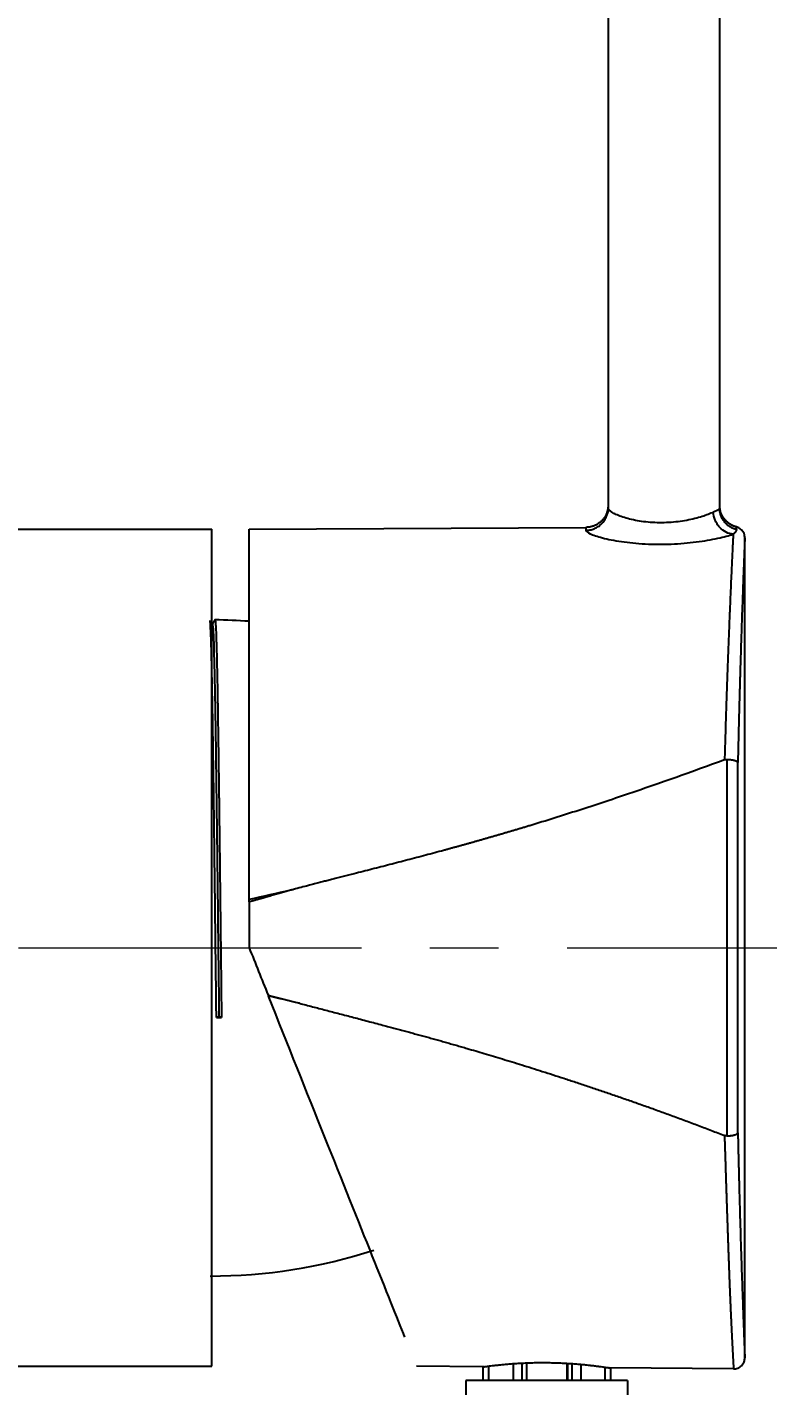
# Model space of a CAD drawing. Header units: inches. Extents: x 6332 to 6926, y -3179 to -2339.
# Drawn here: x 6466.5 to 6506.3, y -2963.1 to -2890 of the extents above; entities that cross this region are included whole.
import ezdxf

# ---------------------------------------------------------------- set-up
doc = ezdxf.new("R2010")
doc.units = ezdxf.units.IN
doc.header["$LTSCALE"] = 4.84
doc.header["$MEASUREMENT"] = 0
doc.header["$PDMODE"] = 3
doc.header["$PDSIZE"] = 0.3125
doc.linetypes.add('CENTERX2', pattern=[20.32, 12.7, -2.54, 2.54, -2.54])
doc.layers.get('0').update_dxf_attribs({"linetype": 'CONTINUOUS', "lineweight": 13})
doc.layers.get('Defpoints').update_dxf_attribs({"color": 3, "linetype": 'CONTINUOUS'})
doc.layers.add('CENTER', color=1, linetype='CENTERX2', lineweight=15)
doc.styles.get("Standard").update_dxf_attribs({"font": 'arial.ttf'})
doc.dimstyles.new('사본(2) DIMSTYLE_1', dxfattribs={"dimtxt": 7, "dimasz": 7, "dimexe": 1, "dimexo": 1, "dimgap": 3, "dimtad": 1, "dimtih": 1, "dimtoh": 1, "dimdec": 1, "dimdsep": 46, "dimtxsty": 'Standard', "dimcen": 0, "dimclrd": 3, "dimclre": 3, "dimclrt": 4, "dimadec": 1, "dimazin": 0, "dimtp": 0.3, "dimtm": 0.3, "dimtfac": 1, "dimtdec": 1, "dimtofl": 0, "dimtmove": 0, "dimatfit": 3, "dimfxl": 1, "dimtolj": 1, "dimtzin": 0, "dimarcsym": 0})

# ---------------------------------------------------------------- blocks, each defined once
blk = doc.blocks.new('*D39')
at = {"color": 3, "lineweight": -2, "transparency": 16777216}
for p, q in [((6511.062, -2939.526), (6522.637, -2939.526)), ((6521.637, -2946.526), (6521.637, -2963.202)), ((6521.637, -2993.026), (6521.637, -2976.35)), ((6456.412, -3000.026), (6522.637, -3000.026))]:
    blk.add_line(p, q, dxfattribs=at)
at = {"color": 3, "transparency": 16777216}
for points in [[(6520.47, -2946.526), (6522.804, -2946.526), (6521.637, -2939.526)], [(6520.47, -2993.026), (6522.804, -2993.026), (6521.637, -3000.026)]]:
    blk.add_solid(points, dxfattribs=at)
at = {"layer": 'Defpoints', "color": 0, "transparency": 16777216}
for p in [(6510.062, -2939.526), (6455.412, -3000.026), (6521.637, -3000.026)]:
    blk.add_point(p, dxfattribs=at)
at = {"color": 4, "transparency": 16777216, "insert": (6521.637, -2969.776), "char_height": 7, "attachment_point": 5}
blk.add_mtext('\\A1;60.5', dxfattribs=at)

msp = doc.modelspace()

# ---------------------------------------------------------------- linework, layer by layer
at = {"lineweight": -3}
for p, q in [((6497.712, -2847.376), (6497.712, -2915.888)), ((6503.712, -2915.888), (6503.712, -2847.376)), ((6497.712, -2915.729), (6497.712, -2915.724)), ((6478.412, -2917.026), (6496.519, -2916.924)), ((6496.519, -2916.924), (6496.519, -2916.926)), ((6504.612, -2916.901), (6504.612, -2916.899)), ((6458.412, -2917.026), (6476.412, -2917.026)), ((6476.412, -2962.026), (6476.412, -2917.026)), ((6505.062, -2961.578), (6505.062, -2917.477)), ((6476.572, -2921.881), (6476.576, -2921.878)), ((6504.687, -2949.47), (6504.687, -2929.565)), ((6458.412, -2962.026), (6476.412, -2962.026)), ((6490.972, -2962.057), (6487.412, -2962.026)), ((6490.972, -2962.011), (6490.972, -2962.798)), ((6491.273, -2962.022), (6491.273, -2962.798)), ((6492.599, -2961.886), (6492.599, -2962.798)), ((6493.09, -2962.798), (6493.09, -2961.862)), ((6493.331, -2961.851), (6493.331, -2962.798)), ((6495.492, -2961.872), (6495.492, -2962.798)), ((6495.501, -2961.873), (6495.501, -2962.798)), ((6495.523, -2961.874), (6495.523, -2962.798)), ((6495.531, -2961.874), (6495.531, -2962.798)), ((6495.771, -2962.798), (6495.771, -2961.887)), ((6496.261, -2962.798), (6496.261, -2961.928)), ((6497.554, -2962.798), (6497.554, -2962.077)), ((6504.457, -2962.172), (6497.812, -2962.115)), ((6497.852, -2962.798), (6497.852, -2962.115)), ((6498.762, -2962.798), (6490.062, -2962.798)), ((6490.062, -2962.798), (6490.062, -2963.798)), ((6498.762, -2962.798), (6498.762, -2963.798))]:
    msp.add_line(p, q, dxfattribs=at)
at = {"lineweight": -3, "extrusion": (0, 0, -1)}
msp.add_arc((-6476.312, -2950.234), 28.357, 90.53476, 94.24701, dxfattribs=at)
at = {"lineweight": -3}
msp.add_arc((6476.312, -2928.819), 28.357, 270, 288.07897, dxfattribs=at)
for centre, major_axis, ratio, start_param, end_param in [((6439.849, -3115.095), (-172.796, 43.585), 0.99574, 4.724715, 4.734316), ((6476.312, -2937.256), (-28.357, 0), 0.212007, 1.582827, 1.592527)]:
    msp.add_ellipse(centre, major_axis=major_axis, ratio=ratio, start_param=start_param, end_param=end_param, dxfattribs=at)
for points, knots in [([(6496.52, -2917.08), (6496.59, -2917.08), (6496.663, -2917.073), (6496.811, -2917.045), (6496.886, -2917.024), (6497.033, -2916.965), (6497.105, -2916.928), (6497.241, -2916.838), (6497.305, -2916.786), (6497.421, -2916.67), (6497.473, -2916.606), (6497.562, -2916.47), (6497.599, -2916.398), (6497.651, -2916.267), (6497.669, -2916.208), (6497.683, -2916.15)], [0, 0, 0, 0, 0.147159, 0.147159, 0.294318, 0.294318, 0.441477, 0.441477, 0.588636, 0.588636, 0.735795, 0.735795, 0.882954, 0.882954, 1, 1, 1, 1]), ([(6497.683, -2916.15), (6497.686, -2916.134), (6497.689, -2916.119), (6497.705, -2916.031), (6497.712, -2915.958), (6497.712, -2915.888)], [0, 0, 0, 0, 0.169865, 0.169865, 1, 1, 1, 1]), ([(6503.363, -2916.107), (6503.208, -2916.183), (6502.904, -2916.304), (6502.386, -2916.45), (6501.948, -2916.547), (6501.473, -2916.62), (6500.978, -2916.665), (6500.476, -2916.679), (6499.978, -2916.66), (6499.502, -2916.606), (6499.064, -2916.526), (6498.672, -2916.427), (6498.333, -2916.313), (6498.061, -2916.195), (6497.857, -2916.078), (6497.774, -2916.005), (6497.747, -2915.97)], [0, 0, 0, 0, 0.132646, 0.198969, 0.265292, 0.331614, 0.397937, 0.46426, 0.530583, 0.596906, 0.663229, 0.729552, 0.795875, 0.862197, 0.92852, 1, 1, 1, 1]), ([(6503.707, -2915.913), (6503.706, -2915.915), (6503.704, -2915.919), (6503.7, -2915.926), (6503.695, -2915.933), (6503.687, -2915.942), (6503.676, -2915.952), (6503.66, -2915.964), (6503.641, -2915.976), (6503.612, -2915.992), (6503.576, -2916.01), (6503.536, -2916.028), (6503.508, -2916.041), (6503.482, -2916.053), (6503.458, -2916.064), (6503.435, -2916.075), (6503.414, -2916.084), (6503.395, -2916.093), (6503.378, -2916.101), (6503.368, -2916.105), (6503.363, -2916.107)], [0, 0, 0, 0, 0.033289, 0.07198, 0.113699, 0.158441, 0.226819, 0.297544, 0.370626, 0.446085, 0.592646, 0.671353, 0.729757, 0.783221, 0.831746, 0.875328, 0.913958, 0.947623, 0.976309, 1, 1, 1, 1]), ([(6504.438, -2917.289), (6504.317, -2917.279), (6504.187, -2917.245), (6503.935, -2917.12), (6503.813, -2917.028), (6503.657, -2916.858), (6503.61, -2916.796), (6503.528, -2916.665), (6503.422, -2916.458), (6503.373, -2916.242), (6503.363, -2916.107)], [0, 0, 0, 0, 0.25, 0.25, 0.5, 0.5, 0.625, 0.625, 0.75, 1, 1, 1, 1]), ([(6503.712, -2915.888), (6503.712, -2915.889), (6503.712, -2915.892), (6503.711, -2915.896), (6503.71, -2915.901), (6503.709, -2915.906), (6503.708, -2915.91), (6503.707, -2915.912), (6503.707, -2915.913)], [0, 0, 0, 0, 0.151045, 0.324872, 0.521424, 0.740642, 0.982468, 1, 1, 1, 1]), ([(6504.62, -2916.903), (6504.542, -2916.882), (6504.393, -2916.83), (6504.195, -2916.712), (6504.038, -2916.576), (6503.865, -2916.372), (6503.765, -2916.161), (6503.719, -2916.08), (6503.726, -2916.073)], [0, 0, 0, 0, 0.076574, 0.158497, 0.251266, 0.359397, 0.633864, 1, 1, 1, 1]), ([(6504.44, -2916.84), (6504.377, -2916.811), (6504.255, -2916.748), (6504.043, -2916.584), (6503.864, -2916.361), (6503.764, -2916.158), (6503.724, -2916.084), (6503.726, -2916.073)], [0, 0, 0, 0, 0.071393, 0.153869, 0.362388, 0.641807, 1, 1, 1, 1]), ([(6504.608, -2917.043), (6504.549, -2917.027), (6504.489, -2917.007), (6504.372, -2916.956), (6504.314, -2916.925), (6504.203, -2916.853), (6504.15, -2916.812), (6504.05, -2916.721), (6504.004, -2916.671), (6503.92, -2916.564), (6503.883, -2916.506), (6503.82, -2916.387), (6503.793, -2916.326), (6503.752, -2916.2), (6503.736, -2916.137), (6503.726, -2916.074), (6503.726, -2916.074), (6503.726, -2916.074)], [0, 0, 0, 0, 0.142839, 0.142839, 0.285679, 0.285679, 0.428518, 0.428518, 0.571357, 0.571357, 0.714196, 0.714196, 0.857036, 0.857036, 0.999875, 0.999875, 1, 1, 1, 1]), ([(6505.062, -2917.479), (6505.062, -2917.408), (6505.036, -2917.255), (6504.897, -2917.041), (6504.732, -2916.936), (6504.634, -2916.904), (6504.612, -2916.899)], [0, 0, 0, 0, 0.302913, 0.605825, 0.908738, 1, 1, 1, 1]), ([(6496.52, -2917.08), (6496.52, -2917.132), (6496.599, -2917.195), (6496.825, -2917.3), (6496.919, -2917.336), (6497.139, -2917.41), (6497.394, -2917.485), (6497.87, -2917.593), (6498.421, -2917.688), (6499.036, -2917.764), (6499.703, -2917.816), (6500.401, -2917.834), (6501.105, -2917.821), (6501.798, -2917.778), (6502.463, -2917.708), (6503.075, -2917.616), (6503.798, -2917.476), (6504.223, -2917.361), (6504.438, -2917.289)], [0, 0, 0, 0, 0.125, 0.125, 0.1875, 0.1875, 0.25, 0.3125, 0.375, 0.4375, 0.5, 0.5625, 0.625, 0.6875, 0.75, 0.8125, 0.875, 1, 1, 1, 1]), ([(6504.438, -2917.29), (6504.434, -2917.371), (6504.428, -2917.511), (6504.42, -2917.676), (6504.414, -2917.792), (6504.399, -2918.097), (6504.381, -2918.473), (6504.357, -2918.993), (6504.348, -2919.177), (6504.33, -2919.57), (6504.321, -2919.779), (6504.301, -2920.218), (6504.291, -2920.449), (6504.276, -2920.81), (6504.271, -2920.933), (6504.26, -2921.183), (6504.254, -2921.311), (6504.238, -2921.702), (6504.227, -2921.971), (6504.204, -2922.53), (6504.193, -2922.819), (6504.17, -2923.416), (6504.158, -2923.724), (6504.14, -2924.201), (6504.134, -2924.362), (6504.122, -2924.69), (6504.116, -2924.856), (6504.098, -2925.361), (6504.086, -2925.707), (6504.068, -2926.237), (6504.062, -2926.415), (6504.05, -2926.776), (6504.044, -2926.958), (6504.028, -2927.508), (6504.017, -2927.882), (6503.995, -2928.641), (6503.984, -2929.027), (6503.97, -2929.417)], [0, 0, 0, 0, 0.0625, 0.09375, 0.09375, 0.125, 0.25, 0.25, 0.3125, 0.3125, 0.375, 0.375, 0.4375, 0.4375, 0.46875, 0.46875, 0.5, 0.5, 0.5625, 0.5625, 0.625, 0.625, 0.6875, 0.6875, 0.71875, 0.71875, 0.75, 0.75, 0.8125, 0.8125, 0.84375, 0.84375, 0.875, 0.875, 0.9375, 0.9375, 1, 1, 1, 1]), ([(6504.608, -2917.044), (6504.608, -2917.046), (6504.607, -2917.049), (6504.607, -2917.055), (6504.606, -2917.06), (6504.605, -2917.066), (6504.604, -2917.071), (6504.603, -2917.077), (6504.602, -2917.082), (6504.6, -2917.088), (6504.598, -2917.093), (6504.596, -2917.099), (6504.594, -2917.105), (6504.591, -2917.11), (6504.588, -2917.116), (6504.585, -2917.122), (6504.582, -2917.128), (6504.579, -2917.133), (6504.575, -2917.139), (6504.571, -2917.145), (6504.567, -2917.151), (6504.563, -2917.157), (6504.559, -2917.163), (6504.554, -2917.169), (6504.549, -2917.175), (6504.544, -2917.181), (6504.539, -2917.187), (6504.534, -2917.193), (6504.528, -2917.2), (6504.522, -2917.206), (6504.516, -2917.213), (6504.51, -2917.219), (6504.504, -2917.226), (6504.497, -2917.233), (6504.491, -2917.239), (6504.484, -2917.246), (6504.476, -2917.253), (6504.469, -2917.26), (6504.462, -2917.268), (6504.454, -2917.275), (6504.446, -2917.282), (6504.441, -2917.287), (6504.438, -2917.29)], [0, 0, 0, 0, 0.026967, 0.053828, 0.080583, 0.107233, 0.133777, 0.160218, 0.186554, 0.212787, 0.238916, 0.264942, 0.290866, 0.316688, 0.342408, 0.368027, 0.393545, 0.418963, 0.444282, 0.469501, 0.494621, 0.519643, 0.544567, 0.569393, 0.594122, 0.618755, 0.643291, 0.667732, 0.692077, 0.716326, 0.740481, 0.764542, 0.788508, 0.812381, 0.836159, 0.859844, 0.883436, 0.906935, 0.930341, 0.953653, 0.976873, 1, 1, 1, 1]), ([(6505.062, -2917.479), (6505.062, -2917.48), (6505.062, -2917.48), (6505.062, -2917.48), (6505.062, -2917.481), (6505.062, -2917.482), (6505.062, -2917.483), (6505.062, -2917.484), (6505.061, -2917.486), (6505.061, -2917.487), (6505.061, -2917.489), (6505.061, -2917.492), (6505.061, -2917.494), (6505.061, -2917.497), (6505.061, -2917.5), (6505.061, -2917.503), (6505.061, -2917.506), (6505.061, -2917.51), (6505.06, -2917.514), (6505.06, -2917.518), (6505.06, -2917.522), (6505.06, -2917.526), (6505.06, -2917.531), (6505.059, -2917.536), (6505.059, -2917.541), (6505.059, -2917.547), (6505.059, -2917.552), (6505.059, -2917.558), (6505.058, -2917.564), (6505.058, -2917.57), (6505.058, -2917.577), (6505.057, -2917.584), (6505.057, -2917.591), (6505.057, -2917.598), (6505.057, -2917.605), (6505.056, -2917.613), (6505.056, -2917.621), (6505.056, -2917.629), (6505.055, -2917.637), (6505.055, -2917.645), (6505.055, -2917.654), (6505.054, -2917.663), (6505.054, -2917.672), (6505.053, -2917.682), (6505.053, -2917.691), (6505.053, -2917.701), (6505.052, -2917.711), (6505.052, -2917.722), (6505.051, -2917.732), (6505.051, -2917.743), (6505.051, -2917.754), (6505.05, -2917.765), (6505.05, -2917.777), (6505.049, -2917.788), (6505.049, -2917.8), (6505.048, -2917.812), (6505.048, -2917.825), (6505.047, -2917.837), (6505.047, -2917.85), (6505.046, -2917.863), (6505.046, -2917.876), (6505.045, -2917.89), (6505.045, -2917.903), (6505.044, -2917.917), (6505.043, -2917.931), (6505.043, -2917.946), (6505.042, -2917.96), (6505.042, -2917.975), (6505.041, -2917.99), (6505.04, -2918.005), (6505.04, -2918.021), (6505.039, -2918.037), (6505.039, -2918.052), (6505.038, -2918.069), (6505.037, -2918.085), (6505.037, -2918.102), (6505.036, -2918.118), (6505.035, -2918.135), (6505.035, -2918.153), (6505.034, -2918.17), (6505.033, -2918.188), (6505.032, -2918.206), (6505.032, -2918.224), (6505.031, -2918.242), (6505.03, -2918.261), (6505.03, -2918.28), (6505.026, -2918.36), (6505.02, -2918.511), (6505.011, -2918.751), (6505.001, -2919.016), (6504.99, -2919.306), (6504.978, -2919.62), (6504.966, -2919.957), (6504.953, -2920.319), (6504.939, -2920.704), (6504.924, -2921.111), (6504.91, -2921.54), (6504.894, -2921.99), (6504.879, -2922.46), (6504.863, -2922.951), (6504.847, -2923.462), (6504.831, -2923.992), (6504.819, -2924.395), (6504.811, -2924.657), (6504.808, -2924.77), (6504.804, -2924.883), (6504.801, -2924.998), (6504.798, -2925.112), (6504.795, -2925.228), (6504.791, -2925.344), (6504.788, -2925.461), (6504.785, -2925.579), (6504.782, -2925.697), (6504.778, -2925.816), (6504.775, -2925.936), (6504.772, -2926.056), (6504.769, -2926.177), (6504.765, -2926.299), (6504.762, -2926.421), (6504.759, -2926.544), (6504.756, -2926.668), (6504.752, -2926.793), (6504.749, -2926.918), (6504.746, -2927.044), (6504.743, -2927.17), (6504.74, -2927.297), (6504.736, -2927.425), (6504.733, -2927.554), (6504.73, -2927.683), (6504.727, -2927.813), (6504.724, -2927.944), (6504.721, -2928.075), (6504.718, -2928.207), (6504.715, -2928.34), (6504.711, -2928.473), (6504.708, -2928.607), (6504.705, -2928.742), (6504.702, -2928.878), (6504.699, -2929.014), (6504.696, -2929.151), (6504.693, -2929.288), (6504.69, -2929.426), (6504.688, -2929.519), (6504.687, -2929.565)], [0, 0, 0, 0, 0.002988, 0.005974, 0.008959, 0.011943, 0.014925, 0.017905, 0.020884, 0.023861, 0.026837, 0.029812, 0.032785, 0.035757, 0.038728, 0.041697, 0.044666, 0.047633, 0.050598, 0.053563, 0.056526, 0.059488, 0.06245, 0.06541, 0.068369, 0.071327, 0.074284, 0.07724, 0.080195, 0.083149, 0.086102, 0.089054, 0.092006, 0.094957, 0.097907, 0.100856, 0.103804, 0.106752, 0.109699, 0.112645, 0.115591, 0.118536, 0.12148, 0.124424, 0.127368, 0.130311, 0.133253, 0.136195, 0.139137, 0.142078, 0.145019, 0.147959, 0.150899, 0.153839, 0.156778, 0.159718, 0.162657, 0.165595, 0.168534, 0.171473, 0.174411, 0.177349, 0.180288, 0.183226, 0.186164, 0.189102, 0.192041, 0.194979, 0.197917, 0.200856, 0.203795, 0.206734, 0.209673, 0.212612, 0.215552, 0.218491, 0.221432, 0.224372, 0.227313, 0.230254, 0.233196, 0.236138, 0.23908, 0.242023, 0.244967, 0.247911, 0.250855, 0.282114, 0.313336, 0.344554, 0.375797, 0.407096, 0.438393, 0.469719, 0.501106, 0.532477, 0.563774, 0.595031, 0.626277, 0.657419, 0.688533, 0.719652, 0.750806, 0.75703, 0.763252, 0.769471, 0.775688, 0.781902, 0.788115, 0.794326, 0.800535, 0.806744, 0.812951, 0.819158, 0.825364, 0.83157, 0.837777, 0.843983, 0.850191, 0.856399, 0.862608, 0.868819, 0.875031, 0.881245, 0.887461, 0.89368, 0.899901, 0.906125, 0.912352, 0.918583, 0.924817, 0.931055, 0.937297, 0.943544, 0.949795, 0.956051, 0.962312, 0.968579, 0.974851, 0.981129, 0.987413, 0.993703, 1, 1, 1, 1]), ([(6476.653, -2943.268), (6476.646, -2942.654), (6476.639, -2942.033), (6476.624, -2940.783), (6476.617, -2940.155), (6476.603, -2938.898), (6476.596, -2938.27), (6476.582, -2937.02), (6476.575, -2936.399), (6476.56, -2935.171), (6476.553, -2934.564), (6476.539, -2933.371), (6476.532, -2932.786), (6476.518, -2931.642), (6476.511, -2931.084), (6476.496, -2930.002), (6476.489, -2929.478), (6476.475, -2928.471), (6476.468, -2927.987), (6476.454, -2927.066), (6476.447, -2926.628), (6476.432, -2925.802), (6476.425, -2925.415), (6476.411, -2924.696), (6476.404, -2924.363), (6476.39, -2923.758), (6476.383, -2923.484), (6476.368, -2923), (6476.361, -2922.788), (6476.347, -2922.43), (6476.34, -2922.283), (6476.326, -2922.055), (6476.319, -2921.974), (6476.312, -2921.927)], [0, 0, 0, 0, 0.0625, 0.0625, 0.125, 0.125, 0.1875, 0.1875, 0.25, 0.25, 0.3125, 0.3125, 0.375, 0.375, 0.4375, 0.4375, 0.5, 0.5, 0.5625, 0.5625, 0.625, 0.625, 0.6875, 0.6875, 0.75, 0.75, 0.8125, 0.8125, 0.875, 0.875, 0.9375, 0.9375, 1, 1, 1, 1]), ([(6476.576, -2921.878), (6476.584, -2921.878), (6476.591, -2921.915), (6476.6, -2922.007), (6476.602, -2922.028), (6476.606, -2922.075), (6476.608, -2922.1), (6476.613, -2922.183), (6476.617, -2922.247), (6476.628, -2922.466), (6476.636, -2922.647), (6476.646, -2922.971), (6476.65, -2923.088), (6476.655, -2923.277), (6476.657, -2923.342), (6476.66, -2923.443), (6476.661, -2923.477), (6476.663, -2923.547), (6476.664, -2923.582), (6476.672, -2923.903), (6476.679, -2924.22), (6476.694, -2924.912), (6476.702, -2925.288), (6476.712, -2925.898), (6476.716, -2926.108), (6476.722, -2926.436), (6476.723, -2926.547), (6476.726, -2926.717), (6476.727, -2926.774), (6476.729, -2926.889), (6476.733, -2927.177), (6476.738, -2927.475), (6476.745, -2927.962), (6476.749, -2928.211), (6476.76, -2928.974), (6476.767, -2929.504), (6476.778, -2930.332), (6476.782, -2930.613), (6476.787, -2931.044), (6476.789, -2931.188), (6476.792, -2931.408), (6476.793, -2931.481), (6476.795, -2931.629), (6476.799, -2931.999), (6476.804, -2932.373), (6476.811, -2932.977), (6476.815, -2933.282), (6476.826, -2934.204), (6476.833, -2934.829), (6476.844, -2935.784), (6476.848, -2936.105), (6476.853, -2936.59), (6476.856, -2936.834), (6476.859, -2937.079), (6476.861, -2937.243), (6476.861, -2937.325), (6476.866, -2937.735), (6476.87, -2938.062), (6476.877, -2938.716), (6476.881, -2939.043), (6476.892, -2940.022), (6476.899, -2940.673), (6476.914, -2941.972), (6476.921, -2942.62), (6476.928, -2943.267)], [0, 0, 0, 0, 0.0625, 0.0625, 0.078125, 0.078125, 0.09375, 0.09375, 0.125, 0.125, 0.1875, 0.1875, 0.21875, 0.21875, 0.234375, 0.234375, 0.242187, 0.242187, 0.25, 0.25, 0.3125, 0.3125, 0.375, 0.375, 0.40625, 0.40625, 0.421875, 0.421875, 0.429687, 0.429687, 0.4375, 0.46875, 0.46875, 0.5, 0.5, 0.5625, 0.5625, 0.59375, 0.59375, 0.609375, 0.609375, 0.617187, 0.617187, 0.625, 0.65625, 0.65625, 0.6875, 0.6875, 0.75, 0.75, 0.78125, 0.78125, 0.796875, 0.804688, 0.804688, 0.8125, 0.8125, 0.84375, 0.84375, 0.875, 0.875, 0.9375, 0.9375, 1, 1, 1, 1]), ([(6476.44, -2922.123), (6476.448, -2922.135), (6476.479, -2922.336), (6476.532, -2923.766), (6476.601, -2927.481), (6476.67, -2932.625), (6476.733, -2938.131), (6476.774, -2941.706), (6476.792, -2943.217)], [0, 0, 0, 0, 0.064506, 0.260659, 0.456811, 0.652964, 0.849116, 1, 1, 1, 1]), ([(6504.088, -2929.396), (6504.092, -2929.396), (6504.1, -2929.396), (6504.112, -2929.396), (6504.124, -2929.397), (6504.136, -2929.397), (6504.149, -2929.397), (6504.161, -2929.398), (6504.173, -2929.398), (6504.186, -2929.399), (6504.198, -2929.4), (6504.211, -2929.401), (6504.223, -2929.401), (6504.235, -2929.402), (6504.248, -2929.403), (6504.26, -2929.405), (6504.273, -2929.406), (6504.285, -2929.407), (6504.297, -2929.409), (6504.31, -2929.41), (6504.322, -2929.412), (6504.334, -2929.413), (6504.346, -2929.415), (6504.358, -2929.417), (6504.37, -2929.419), (6504.382, -2929.421), (6504.393, -2929.423), (6504.405, -2929.425), (6504.416, -2929.427), (6504.427, -2929.429), (6504.438, -2929.431), (6504.449, -2929.434), (6504.46, -2929.436), (6504.47, -2929.439), (6504.48, -2929.441), (6504.49, -2929.444), (6504.5, -2929.447), (6504.511, -2929.449), (6504.521, -2929.453), (6504.532, -2929.456), (6504.543, -2929.46), (6504.554, -2929.463), (6504.565, -2929.467), (6504.576, -2929.472), (6504.587, -2929.476), (6504.597, -2929.481), (6504.607, -2929.486), (6504.617, -2929.491), (6504.627, -2929.497), (6504.636, -2929.502), (6504.644, -2929.508), (6504.652, -2929.514), (6504.659, -2929.52), (6504.666, -2929.526), (6504.671, -2929.533), (6504.676, -2929.539), (6504.681, -2929.546), (6504.684, -2929.552), (6504.686, -2929.559), (6504.687, -2929.563), (6504.687, -2929.565)], [0, 0, 0, 0, 0.012772, 0.025629, 0.03857, 0.051593, 0.064699, 0.077886, 0.091156, 0.104507, 0.117941, 0.131459, 0.145061, 0.158746, 0.172509, 0.186348, 0.200257, 0.214233, 0.228272, 0.242369, 0.256521, 0.270724, 0.284974, 0.299267, 0.3136, 0.327969, 0.342371, 0.356803, 0.371262, 0.385745, 0.40025, 0.414775, 0.429318, 0.443878, 0.458452, 0.47304, 0.487639, 0.503597, 0.520249, 0.537587, 0.555603, 0.574286, 0.593623, 0.613597, 0.634191, 0.655382, 0.677147, 0.699457, 0.722282, 0.745588, 0.769356, 0.793569, 0.818206, 0.843246, 0.868659, 0.894414, 0.920472, 0.946791, 0.973319, 1, 1, 1, 1]), ([(6503.97, -2929.417), (6502.242, -2930.06), (6500.505, -2930.678), (6497.887, -2931.565), (6497.012, -2931.855), (6495.257, -2932.419), (6494.378, -2932.695), (6493.495, -2932.963)], [0, 0, 0, 0, 0.5, 0.5, 0.75, 0.75, 1, 1, 1, 1]), ([(6493.495, -2932.963), (6493.432, -2932.982), (6493.306, -2933.021), (6493.117, -2933.078), (6492.929, -2933.134), (6492.742, -2933.19), (6492.556, -2933.245), (6492.371, -2933.3), (6492.186, -2933.354), (6492.003, -2933.408), (6491.821, -2933.461), (6491.64, -2933.514), (6491.459, -2933.566), (6491.28, -2933.618), (6491.102, -2933.669), (6490.924, -2933.72), (6490.748, -2933.77), (6490.573, -2933.819), (6490.398, -2933.869), (6490.225, -2933.917), (6490.052, -2933.966), (6489.88, -2934.014), (6489.71, -2934.061), (6489.54, -2934.108), (6489.371, -2934.154), (6489.204, -2934.2), (6489.037, -2934.246), (6488.604, -2934.364), (6487.905, -2934.551), (6486.94, -2934.806), (6485.978, -2935.055), (6485.018, -2935.301), (6484.379, -2935.464), (6484.06, -2935.545)], [0, 0, 0, 0, 0.020289, 0.040466, 0.060532, 0.080487, 0.10033, 0.120063, 0.139686, 0.159198, 0.178601, 0.197893, 0.217076, 0.23615, 0.255114, 0.27397, 0.292716, 0.311354, 0.329884, 0.348306, 0.366619, 0.384825, 0.402923, 0.420914, 0.438798, 0.456574, 0.474244, 0.491806, 0.594173, 0.696139, 0.797743, 0.899018, 1, 1, 1, 1]), ([(6484.06, -2935.545), (6483.957, -2935.571), (6483.757, -2935.622), (6483.464, -2935.697), (6483.182, -2935.769), (6482.913, -2935.838), (6482.657, -2935.904), (6482.399, -2935.97), (6482.138, -2936.038), (6481.867, -2936.108), (6481.556, -2936.189), (6481.198, -2936.283), (6480.931, -2936.355), (6480.796, -2936.392)], [0, 0, 0, 0, 0.093731, 0.183676, 0.269832, 0.352195, 0.430762, 0.505528, 0.588381, 0.671253, 0.754148, 0.874965, 1, 1, 1, 1]), ([(6480.635, -2936.431), (6480.596, -2936.442), (6480.518, -2936.463), (6480.399, -2936.497), (6480.276, -2936.531), (6480.149, -2936.567), (6480.019, -2936.604), (6479.886, -2936.643), (6479.749, -2936.682), (6479.608, -2936.723), (6479.47, -2936.763), (6479.339, -2936.802), (6479.218, -2936.837), (6479.104, -2936.87), (6478.998, -2936.9), (6478.899, -2936.928), (6478.808, -2936.954), (6478.724, -2936.977), (6478.648, -2936.998), (6478.579, -2937.017), (6478.518, -2937.033), (6478.464, -2937.046), (6478.431, -2937.055), (6478.415, -2937.058)], [0, 0, 0, 0, 0.052124, 0.105868, 0.161231, 0.218215, 0.276818, 0.337041, 0.398884, 0.462347, 0.52743, 0.585531, 0.640228, 0.691521, 0.73941, 0.783895, 0.824977, 0.862656, 0.89693, 0.927802, 0.95527, 0.979336, 1, 1, 1, 1]), ([(6486.785, -2960.459), (6486.375, -2959.435), (6485.171, -2956.424), (6482.545, -2949.86), (6480.493, -2944.731), (6479.449, -2942.121)], [0, 0, 0, 0, 0.333339, 0.666678, 1, 1, 1, 1]), ([(6481.115, -2942.51), (6481.23, -2942.541), (6481.463, -2942.601), (6481.814, -2942.693), (6482.17, -2942.786), (6482.531, -2942.879), (6482.897, -2942.975), (6483.268, -2943.071), (6483.643, -2943.169), (6484.023, -2943.269), (6484.408, -2943.37), (6484.798, -2943.473), (6485.193, -2943.578), (6485.458, -2943.649), (6485.591, -2943.684)], [0, 0, 0, 0, 0.077366, 0.155805, 0.23532, 0.315915, 0.397592, 0.480357, 0.564212, 0.649162, 0.735212, 0.822365, 0.910626, 1, 1, 1, 1]), ([(6485.591, -2943.684), (6485.681, -2943.708), (6485.861, -2943.756), (6486.132, -2943.828), (6486.405, -2943.901), (6486.681, -2943.975), (6486.958, -2944.049), (6487.237, -2944.125), (6487.518, -2944.201), (6487.801, -2944.279), (6488.085, -2944.357), (6488.372, -2944.437), (6488.661, -2944.517), (6488.951, -2944.599), (6489.244, -2944.682), (6489.538, -2944.766), (6489.835, -2944.851), (6490.34, -2944.997), (6491.073, -2945.213), (6492.054, -2945.508), (6493.095, -2945.829), (6494.196, -2946.175), (6495.053, -2946.451), (6495.649, -2946.646), (6495.964, -2946.75), (6496.28, -2946.855), (6496.598, -2946.96), (6496.918, -2947.068), (6497.238, -2947.176), (6497.561, -2947.285), (6497.884, -2947.396), (6498.21, -2947.508), (6498.537, -2947.621), (6498.865, -2947.735), (6499.194, -2947.851), (6499.526, -2947.968), (6499.858, -2948.086), (6500.192, -2948.206), (6500.528, -2948.327), (6500.865, -2948.449), (6501.204, -2948.573), (6501.544, -2948.698), (6501.885, -2948.825), (6502.228, -2948.953), (6502.573, -2949.083), (6502.919, -2949.214), (6503.266, -2949.347), (6503.615, -2949.481), (6503.848, -2949.572), (6503.965, -2949.617)], [0, 0, 0, 0, 0.014424, 0.028955, 0.043594, 0.058341, 0.073195, 0.088159, 0.103231, 0.118413, 0.133705, 0.149107, 0.164619, 0.180242, 0.195977, 0.211824, 0.227784, 0.243856, 0.293519, 0.346524, 0.402886, 0.462621, 0.525749, 0.542815, 0.559972, 0.57722, 0.594561, 0.611993, 0.629518, 0.647136, 0.664847, 0.682651, 0.700549, 0.718541, 0.736628, 0.75481, 0.773087, 0.79146, 0.809929, 0.828495, 0.847157, 0.865917, 0.884775, 0.903731, 0.922786, 0.941939, 0.961193, 0.980546, 1, 1, 1, 1]), ([(6504.088, -2949.639), (6504.067, -2949.64), (6504.046, -2949.638), (6504.005, -2949.63), (6503.985, -2949.624), (6503.965, -2949.617)], [0, 0, 0, 0, 0.5, 0.5, 1, 1, 1, 1]), ([(6503.965, -2949.617), (6503.966, -2949.642), (6503.968, -2949.692), (6503.971, -2949.767), (6503.974, -2949.842), (6503.977, -2949.918), (6503.98, -2949.994), (6503.982, -2950.07), (6503.985, -2950.147), (6503.988, -2950.223), (6503.99, -2950.3), (6503.993, -2950.378), (6503.996, -2950.455), (6503.998, -2950.533), (6504.001, -2950.611), (6504.003, -2950.689), (6504.006, -2950.768), (6504.008, -2950.846), (6504.011, -2950.925), (6504.013, -2951.004), (6504.016, -2951.084), (6504.018, -2951.163), (6504.021, -2951.243), (6504.023, -2951.323), (6504.025, -2951.403), (6504.028, -2951.483), (6504.03, -2951.564), (6504.033, -2951.645), (6504.035, -2951.726), (6504.038, -2951.807), (6504.04, -2951.888), (6504.043, -2951.969), (6504.045, -2952.051), (6504.048, -2952.133), (6504.051, -2952.215), (6504.053, -2952.297), (6504.056, -2952.379), (6504.059, -2952.461), (6504.061, -2952.544), (6504.064, -2952.626), (6504.067, -2952.709), (6504.069, -2952.792), (6504.072, -2952.875), (6504.075, -2952.958), (6504.078, -2953.041), (6504.081, -2953.125), (6504.083, -2953.208), (6504.086, -2953.291), (6504.089, -2953.375), (6504.092, -2953.458), (6504.095, -2953.542), (6504.097, -2953.626), (6504.1, -2953.709), (6504.103, -2953.793), (6504.106, -2953.877), (6504.109, -2953.961), (6504.112, -2954.045), (6504.114, -2954.128), (6504.117, -2954.212), (6504.12, -2954.296), (6504.123, -2954.379), (6504.126, -2954.463), (6504.128, -2954.547), (6504.131, -2954.63), (6504.134, -2954.714), (6504.137, -2954.797), (6504.14, -2954.88), (6504.144, -2955.01), (6504.15, -2955.184), (6504.158, -2955.402), (6504.165, -2955.617), (6504.173, -2955.828), (6504.18, -2956.036), (6504.188, -2956.241), (6504.195, -2956.443), (6504.203, -2956.642), (6504.21, -2956.838), (6504.217, -2957.031), (6504.225, -2957.22), (6504.232, -2957.407), (6504.239, -2957.59), (6504.246, -2957.77), (6504.253, -2957.948), (6504.26, -2958.122), (6504.267, -2958.293), (6504.274, -2958.46), (6504.28, -2958.625), (6504.287, -2958.786), (6504.291, -2958.891), (6504.294, -2958.944), (6504.294, -2958.946), (6504.294, -2958.948), (6504.294, -2958.951), (6504.294, -2958.954), (6504.294, -2958.958), (6504.294, -2958.962), (6504.295, -2958.967), (6504.295, -2958.972), (6504.295, -2958.977), (6504.295, -2958.983), (6504.296, -2958.99), (6504.296, -2958.997), (6504.296, -2959.004), (6504.297, -2959.012), (6504.297, -2959.021), (6504.297, -2959.029), (6504.298, -2959.039), (6504.298, -2959.048), (6504.299, -2959.059), (6504.299, -2959.069), (6504.3, -2959.08), (6504.3, -2959.092), (6504.301, -2959.104), (6504.301, -2959.116), (6504.302, -2959.129), (6504.303, -2959.143), (6504.303, -2959.156), (6504.304, -2959.171), (6504.305, -2959.185), (6504.305, -2959.2), (6504.306, -2959.216), (6504.307, -2959.232), (6504.307, -2959.248), (6504.308, -2959.265), (6504.309, -2959.282), (6504.31, -2959.299), (6504.311, -2959.317), (6504.312, -2959.336), (6504.312, -2959.354), (6504.313, -2959.373), (6504.314, -2959.393), (6504.315, -2959.413), (6504.316, -2959.433), (6504.317, -2959.454), (6504.318, -2959.475), (6504.319, -2959.496), (6504.32, -2959.518), (6504.321, -2959.54), (6504.322, -2959.562), (6504.323, -2959.585), (6504.324, -2959.608), (6504.325, -2959.631), (6504.327, -2959.655), (6504.328, -2959.679), (6504.329, -2959.703), (6504.33, -2959.728), (6504.331, -2959.753), (6504.332, -2959.778), (6504.334, -2959.803), (6504.335, -2959.829), (6504.336, -2959.855), (6504.337, -2959.881), (6504.339, -2959.908), (6504.34, -2959.934), (6504.341, -2959.961), (6504.342, -2959.989), (6504.344, -2960.016), (6504.345, -2960.044), (6504.347, -2960.072), (6504.348, -2960.1), (6504.349, -2960.128), (6504.351, -2960.157), (6504.352, -2960.185), (6504.353, -2960.214), (6504.355, -2960.243), (6504.356, -2960.272), (6504.358, -2960.302), (6504.359, -2960.331), (6504.361, -2960.361), (6504.362, -2960.39), (6504.364, -2960.42), (6504.365, -2960.45), (6504.367, -2960.48), (6504.368, -2960.51), (6504.37, -2960.541), (6504.371, -2960.571), (6504.373, -2960.601), (6504.374, -2960.632), (6504.376, -2960.662), (6504.377, -2960.692), (6504.379, -2960.723), (6504.38, -2960.753), (6504.382, -2960.784), (6504.383, -2960.814), (6504.385, -2960.845), (6504.386, -2960.875), (6504.388, -2960.906), (6504.39, -2960.936), (6504.391, -2960.966), (6504.393, -2960.996), (6504.394, -2961.026), (6504.396, -2961.056), (6504.397, -2961.086), (6504.399, -2961.116), (6504.4, -2961.146), (6504.402, -2961.175), (6504.403, -2961.204), (6504.405, -2961.233), (6504.407, -2961.262), (6504.408, -2961.291), (6504.41, -2961.32), (6504.411, -2961.348), (6504.413, -2961.376), (6504.414, -2961.404), (6504.415, -2961.432), (6504.417, -2961.459), (6504.418, -2961.486), (6504.42, -2961.513), (6504.421, -2961.539), (6504.423, -2961.565), (6504.424, -2961.591), (6504.425, -2961.617), (6504.427, -2961.642), (6504.428, -2961.666), (6504.429, -2961.691), (6504.431, -2961.714), (6504.432, -2961.738), (6504.433, -2961.761), (6504.435, -2961.783), (6504.436, -2961.806), (6504.437, -2961.827), (6504.438, -2961.848), (6504.439, -2961.869), (6504.44, -2961.889), (6504.441, -2961.908), (6504.443, -2961.927), (6504.444, -2961.946), (6504.445, -2961.964), (6504.446, -2961.981), (6504.446, -2961.997), (6504.447, -2962.013), (6504.448, -2962.029), (6504.449, -2962.043), (6504.45, -2962.057), (6504.451, -2962.07), (6504.451, -2962.083), (6504.452, -2962.095), (6504.453, -2962.106), (6504.453, -2962.116), (6504.454, -2962.125), (6504.454, -2962.134), (6504.455, -2962.142), (6504.455, -2962.148), (6504.456, -2962.155), (6504.456, -2962.16), (6504.456, -2962.164), (6504.456, -2962.167), (6504.456, -2962.17), (6504.457, -2962.171), (6504.457, -2962.172), (6504.457, -2962.172)], [0, 0, 0, 0, 0.00328, 0.006579, 0.009897, 0.013234, 0.01659, 0.019964, 0.023358, 0.026771, 0.030202, 0.033652, 0.037121, 0.040609, 0.044115, 0.047641, 0.051185, 0.054747, 0.058329, 0.061928, 0.065547, 0.069185, 0.072841, 0.076516, 0.08021, 0.083924, 0.087656, 0.091408, 0.095179, 0.09897, 0.10278, 0.10661, 0.110459, 0.114328, 0.118217, 0.122127, 0.126056, 0.130005, 0.133974, 0.137963, 0.141972, 0.146, 0.150047, 0.154115, 0.158201, 0.162307, 0.166432, 0.170576, 0.174739, 0.178921, 0.183121, 0.18734, 0.191577, 0.195833, 0.200107, 0.204398, 0.208708, 0.213034, 0.217378, 0.22174, 0.226117, 0.230512, 0.234923, 0.23935, 0.243793, 0.248252, 0.252726, 0.257217, 0.269251, 0.281271, 0.293278, 0.305275, 0.317264, 0.329247, 0.341225, 0.353202, 0.365179, 0.377158, 0.389142, 0.401133, 0.413135, 0.425149, 0.437179, 0.449225, 0.461286, 0.473358, 0.48544, 0.497529, 0.509622, 0.509721, 0.509858, 0.510032, 0.510243, 0.510491, 0.510776, 0.511098, 0.511457, 0.511853, 0.512287, 0.512757, 0.513265, 0.513809, 0.514391, 0.51501, 0.515665, 0.516358, 0.517088, 0.517855, 0.518659, 0.5195, 0.520379, 0.521294, 0.522246, 0.523236, 0.524262, 0.525325, 0.526426, 0.527564, 0.528738, 0.52995, 0.531198, 0.532484, 0.533807, 0.535166, 0.536563, 0.537996, 0.539467, 0.540974, 0.542518, 0.5441, 0.545718, 0.547373, 0.549064, 0.550793, 0.552558, 0.55436, 0.556199, 0.558075, 0.559987, 0.561936, 0.563921, 0.565943, 0.568001, 0.570096, 0.572228, 0.574396, 0.576601, 0.578842, 0.58112, 0.583434, 0.585785, 0.588172, 0.590596, 0.593056, 0.595552, 0.598085, 0.600655, 0.603261, 0.605903, 0.608582, 0.611298, 0.614049, 0.616838, 0.619662, 0.622524, 0.625421, 0.628356, 0.631326, 0.634333, 0.637377, 0.640457, 0.643574, 0.646727, 0.649916, 0.653142, 0.656404, 0.659703, 0.663038, 0.66641, 0.669818, 0.673263, 0.676744, 0.680261, 0.683815, 0.687405, 0.691032, 0.694695, 0.698395, 0.702131, 0.705904, 0.709713, 0.713558, 0.71744, 0.721359, 0.725314, 0.729306, 0.733334, 0.737399, 0.7415, 0.745638, 0.749812, 0.754023, 0.758271, 0.762555, 0.766876, 0.771233, 0.775628, 0.780059, 0.784527, 0.789031, 0.793573, 0.798152, 0.802767, 0.807419, 0.812109, 0.816835, 0.821599, 0.826399, 0.831237, 0.836112, 0.841024, 0.845974, 0.850961, 0.855986, 0.861048, 0.866147, 0.871285, 0.87646, 0.881672, 0.886923, 0.892211, 0.897537, 0.902902, 0.908304, 0.913745, 0.919224, 0.924741, 0.930297, 0.935892, 0.941525, 0.947196, 0.952907, 0.958656, 0.964444, 0.970272, 0.976139, 0.982045, 0.98799, 0.993975, 1, 1, 1, 1]), ([(6504.088, -2949.64), (6504.093, -2949.64), (6504.101, -2949.64), (6504.113, -2949.64), (6504.125, -2949.64), (6504.138, -2949.639), (6504.15, -2949.639), (6504.162, -2949.638), (6504.175, -2949.638), (6504.187, -2949.637), (6504.199, -2949.636), (6504.212, -2949.635), (6504.224, -2949.634), (6504.236, -2949.633), (6504.249, -2949.632), (6504.261, -2949.631), (6504.273, -2949.63), (6504.286, -2949.629), (6504.298, -2949.627), (6504.31, -2949.626), (6504.322, -2949.624), (6504.334, -2949.623), (6504.346, -2949.621), (6504.358, -2949.619), (6504.369, -2949.618), (6504.381, -2949.616), (6504.393, -2949.614), (6504.404, -2949.612), (6504.415, -2949.61), (6504.427, -2949.607), (6504.438, -2949.605), (6504.449, -2949.603), (6504.459, -2949.6), (6504.47, -2949.598), (6504.48, -2949.595), (6504.491, -2949.592), (6504.511, -2949.587), (6504.541, -2949.578), (6504.577, -2949.565), (6504.608, -2949.551), (6504.63, -2949.538), (6504.643, -2949.529), (6504.652, -2949.523), (6504.659, -2949.516), (6504.666, -2949.51), (6504.672, -2949.503), (6504.677, -2949.497), (6504.681, -2949.49), (6504.684, -2949.483), (6504.686, -2949.477), (6504.687, -2949.472), (6504.687, -2949.47)], [0, 0, 0, 0, 0.012988, 0.026027, 0.039118, 0.05226, 0.065455, 0.078702, 0.092003, 0.105357, 0.118766, 0.132229, 0.145747, 0.159321, 0.172951, 0.186637, 0.20038, 0.21418, 0.228037, 0.241953, 0.255927, 0.26996, 0.284052, 0.298204, 0.312415, 0.326687, 0.34102, 0.355414, 0.369869, 0.384386, 0.398965, 0.413607, 0.428311, 0.443079, 0.45791, 0.472805, 0.487764, 0.549955, 0.612782, 0.676263, 0.740414, 0.766322, 0.792242, 0.818173, 0.844114, 0.870067, 0.896031, 0.922006, 0.947993, 0.973991, 1, 1, 1, 1]), ([(6504.687, -2949.47), (6504.688, -2949.493), (6504.689, -2949.541), (6504.69, -2949.611), (6504.692, -2949.681), (6504.693, -2949.751), (6504.695, -2949.82), (6504.696, -2949.89), (6504.698, -2949.959), (6504.7, -2950.028), (6504.701, -2950.097), (6504.703, -2950.165), (6504.704, -2950.233), (6504.706, -2950.301), (6504.707, -2950.369), (6504.709, -2950.436), (6504.71, -2950.504), (6504.712, -2950.571), (6504.713, -2950.637), (6504.715, -2950.704), (6504.717, -2950.77), (6504.718, -2950.836), (6504.72, -2950.902), (6504.721, -2950.967), (6504.723, -2951.033), (6504.724, -2951.098), (6504.726, -2951.162), (6504.727, -2951.227), (6504.729, -2951.291), (6504.731, -2951.355), (6504.732, -2951.419), (6504.734, -2951.483), (6504.735, -2951.546), (6504.737, -2951.609), (6504.738, -2951.672), (6504.74, -2951.735), (6504.741, -2951.797), (6504.743, -2951.86), (6504.745, -2951.921), (6504.746, -2951.983), (6504.748, -2952.045), (6504.752, -2952.226), (6504.76, -2952.524), (6504.771, -2952.934), (6504.782, -2953.337), (6504.793, -2953.733), (6504.804, -2954.122), (6504.819, -2954.628), (6504.837, -2955.239), (6504.858, -2955.935), (6504.88, -2956.594), (6504.9, -2957.216), (6504.92, -2957.802), (6504.943, -2958.441), (6504.966, -2959.105), (6504.991, -2959.757), (6505.012, -2960.313), (6505.024, -2960.633), (6505.031, -2960.794), (6505.032, -2960.834), (6505.034, -2960.872), (6505.035, -2960.909), (6505.037, -2960.946), (6505.038, -2960.981), (6505.039, -2961.015), (6505.041, -2961.048), (6505.042, -2961.081), (6505.043, -2961.112), (6505.044, -2961.142), (6505.046, -2961.171), (6505.047, -2961.199), (6505.048, -2961.226), (6505.049, -2961.252), (6505.05, -2961.277), (6505.051, -2961.301), (6505.052, -2961.324), (6505.053, -2961.346), (6505.053, -2961.367), (6505.054, -2961.387), (6505.055, -2961.406), (6505.056, -2961.424), (6505.056, -2961.441), (6505.057, -2961.457), (6505.058, -2961.472), (6505.058, -2961.485), (6505.059, -2961.498), (6505.059, -2961.51), (6505.06, -2961.521), (6505.06, -2961.53), (6505.06, -2961.539), (6505.061, -2961.547), (6505.061, -2961.553), (6505.061, -2961.559), (6505.061, -2961.564), (6505.062, -2961.567), (6505.062, -2961.57), (6505.062, -2961.571), (6505.062, -2961.572), (6505.062, -2961.572)], [0, 0, 0, 0, 0.003209, 0.006413, 0.009612, 0.012806, 0.015995, 0.019178, 0.022357, 0.025531, 0.028699, 0.031863, 0.035022, 0.038176, 0.041325, 0.044469, 0.047609, 0.050744, 0.053874, 0.056999, 0.06012, 0.063235, 0.066347, 0.069453, 0.072556, 0.075653, 0.078746, 0.081835, 0.084919, 0.087999, 0.091074, 0.094145, 0.097211, 0.100274, 0.103332, 0.106386, 0.109435, 0.11248, 0.115522, 0.118559, 0.121592, 0.124621, 0.145477, 0.166349, 0.187245, 0.208176, 0.229151, 0.250178, 0.291897, 0.333486, 0.37502, 0.416574, 0.458222, 0.50004, 0.562746, 0.625161, 0.687539, 0.750133, 0.7564, 0.762662, 0.76892, 0.775175, 0.781426, 0.787674, 0.793919, 0.800162, 0.806401, 0.812639, 0.818875, 0.825109, 0.831341, 0.837573, 0.843803, 0.850033, 0.856263, 0.862492, 0.868721, 0.874951, 0.881181, 0.887412, 0.893644, 0.899877, 0.906112, 0.912349, 0.918588, 0.92483, 0.931074, 0.93732, 0.94357, 0.949823, 0.95608, 0.962341, 0.968606, 0.974875, 0.981149, 0.987427, 0.993711, 1, 1, 1, 1]), ([(6491.012, -2962.057), (6491.012, -2962.057), (6491.017, -2962.056), (6491.039, -2962.053), (6491.072, -2962.048), (6491.126, -2962.041), (6491.166, -2962.035), (6491.175, -2962.034), (6491.192, -2962.032), (6491.201, -2962.031), (6491.23, -2962.027), (6491.25, -2962.024), (6491.314, -2962.016), (6491.409, -2962.003), (6491.523, -2961.989), (6491.615, -2961.978), (6491.663, -2961.973), (6491.714, -2961.967), (6491.749, -2961.963), (6491.766, -2961.961), (6491.855, -2961.952), (6492.004, -2961.936), (6492.25, -2961.913), (6492.429, -2961.899), (6492.568, -2961.888), (6492.615, -2961.885), (6492.711, -2961.878), (6492.76, -2961.875), (6492.907, -2961.866), (6493.107, -2961.855), (6493.316, -2961.846), (6493.476, -2961.84), (6493.53, -2961.839), (6493.638, -2961.836), (6493.693, -2961.834), (6493.858, -2961.831), (6494.078, -2961.828), (6494.3, -2961.829), (6494.522, -2961.831), (6494.633, -2961.833), (6494.773, -2961.836), (6494.8, -2961.837), (6494.856, -2961.839), (6494.939, -2961.841), (6495.022, -2961.844), (6495.185, -2961.851), (6495.4, -2961.861), (6495.609, -2961.873), (6495.764, -2961.884), (6495.815, -2961.887), (6495.916, -2961.895), (6495.966, -2961.899), (6496.113, -2961.911), (6496.304, -2961.927), (6496.481, -2961.945), (6496.61, -2961.958), (6496.673, -2961.965), (6496.734, -2961.971), (6496.775, -2961.976), (6496.795, -2961.978), (6496.894, -2961.99), (6497.043, -2962.007), (6497.241, -2962.033), (6497.355, -2962.048), (6497.421, -2962.057), (6497.434, -2962.059), (6497.459, -2962.063), (6497.472, -2962.065), (6497.508, -2962.07), (6497.53, -2962.073), (6497.594, -2962.082), (6497.669, -2962.093), (6497.724, -2962.101), (6497.756, -2962.106), (6497.771, -2962.109), (6497.782, -2962.11), (6497.789, -2962.111), (6497.792, -2962.112), (6497.806, -2962.114), (6497.812, -2962.115), (6497.812, -2962.115)], [0, 0, 0, 0, 0.031302, 0.031302, 0.062551, 0.093799, 0.093799, 0.101611, 0.101611, 0.109423, 0.109423, 0.125047, 0.125047, 0.156296, 0.187544, 0.187544, 0.203168, 0.21098, 0.21098, 0.218792, 0.218792, 0.250041, 0.281289, 0.312537, 0.312537, 0.328161, 0.328161, 0.343786, 0.343786, 0.375034, 0.406282, 0.406282, 0.421906, 0.421906, 0.43753, 0.43753, 0.468779, 0.500027, 0.500027, 0.531275, 0.531275, 0.539087, 0.539087, 0.5469, 0.562524, 0.562524, 0.593772, 0.62502, 0.62502, 0.640644, 0.640644, 0.656269, 0.656269, 0.687517, 0.718765, 0.718765, 0.734389, 0.742201, 0.742201, 0.750014, 0.750014, 0.781262, 0.81251, 0.843758, 0.843758, 0.851571, 0.851571, 0.859383, 0.859383, 0.875007, 0.875007, 0.906255, 0.937503, 0.937503, 0.953128, 0.96094, 0.96094, 0.968752, 0.968752, 1, 1, 1, 1]), ([(6504.457, -2962.172), (6504.528, -2962.172), (6504.681, -2962.148), (6504.897, -2962.011), (6505.036, -2961.796), (6505.062, -2961.643), (6505.062, -2961.572)], [0, 0, 0, 0, 0.249645, 0.499764, 0.749882, 1, 1, 1, 1])]:
    msp.add_open_spline(points, degree=3, knots=knots, dxfattribs=at)
for points, weights in [([(6497.712, -2915.724), (6497.712, -2916.323), (6497.331, -2916.795), (6496.727, -2916.905)], [0.999989447514, 0.829341152215, 0.80886157838, 0.93855072601]), ([(6504.612, -2916.899), (6504.06, -2916.756), (6503.712, -2916.306), (6503.712, -2915.737)], [1.00001310391, 0.860378772217, 0.860375242146, 1.0000025137])]:
    msp.add_rational_spline(points, weights, degree=3, dxfattribs=at)
for points, degree in [([(6497.75, -2915.964), (6497.707, -2916.057), (6497.677, -2916.169)], 2), ([(6497.712, -2915.724), (6497.712, -2915.724), (6497.712, -2915.779), (6497.712, -2915.888)], 3), ([(6497.747, -2915.97), (6497.724, -2915.941), (6497.712, -2915.913), (6497.712, -2915.888)], 3), ([(6503.728, -2916.083), (6503.706, -2915.904)], 1), ([(6503.726, -2916.074), (6503.716, -2916.011), (6503.712, -2915.949), (6503.712, -2915.888)], 3), ([(6496.728, -2916.905), (6496.508, -2916.927)], 1), ([(6496.519, -2916.926), (6496.519, -2916.937), (6496.519, -2916.988), (6496.52, -2917.08)], 3), ([(6504.608, -2917.043), (6504.61, -2916.959), (6504.611, -2916.911), (6504.612, -2916.901)], 3), ([(6478.412, -2936.933), (6478.412, -2934.222), (6478.412, -2928.918), (6478.412, -2922.35), (6478.412, -2918.03), (6478.412, -2917.026), (6478.412, -2917.026)], 3), ([(6476.44, -2922.123), (6476.394, -2922.042), (6476.347, -2921.96)], 2), ([(6476.565, -2921.894), (6476.437, -2922.116)], 1), ([(6503.97, -2929.418), (6503.989, -2929.411), (6504.028, -2929.4), (6504.068, -2929.396), (6504.088, -2929.397)], 3), ([(6504.088, -2929.396), (6504.088, -2936.144), (6504.088, -2942.892), (6504.088, -2949.64)], 3), ([(6480.635, -2936.429), (6479.895, -2936.601), (6479.154, -2936.769), (6478.412, -2936.933)], 3), ([(6480.796, -2936.392), (6480.742, -2936.406), (6480.689, -2936.42), (6480.636, -2936.435)], 3), ([(6478.412, -2937.059), (6478.412, -2937.017), (6478.412, -2936.975), (6478.412, -2936.933)], 3), ([(6478.412, -2937.058), (6478.412, -2937.881), (6478.412, -2938.704), (6478.412, -2939.526)], 3), ([(6478.412, -2939.526), (6478.751, -2940.374), (6479.09, -2941.222), (6479.429, -2942.069)], 3), ([(6479.429, -2942.069), (6479.436, -2942.086), (6479.443, -2942.103), (6479.449, -2942.121)], 3), ([(6479.429, -2942.069), (6479.991, -2942.217), (6480.553, -2942.362), (6481.116, -2942.507)], 3), ([(6476.653, -2943.268), (6476.699, -2943.251), (6476.745, -2943.234), (6476.792, -2943.217)], 3), ([(6476.792, -2943.217), (6476.837, -2943.234), (6476.883, -2943.25), (6476.928, -2943.267)], 3)]:
    msp.add_open_spline(points, degree=degree, dxfattribs=at)
at = {"layer": 'CENTER', "ltscale": 0.3}
msp.add_line((6436.502, -2939.526), (6510.062, -2939.526), dxfattribs=at)

# ---------------------------------------------------------------- dimensions: what is measured, and where the dimension line sits
at = {"color": 6}
dim = msp.add_linear_dim(base=(6521.637, -3000.026), p1=(6510.062, -2939.526), p2=(6455.412, -3000.026), angle=90, dimstyle='사본(2) DIMSTYLE_1', dxfattribs=at)
dim.commit()
dim.dimension.update_dxf_attribs({"geometry": '*D39', "text_midpoint": (6521.637, -2969.776)})

doc.saveas('drawing.dxf')
